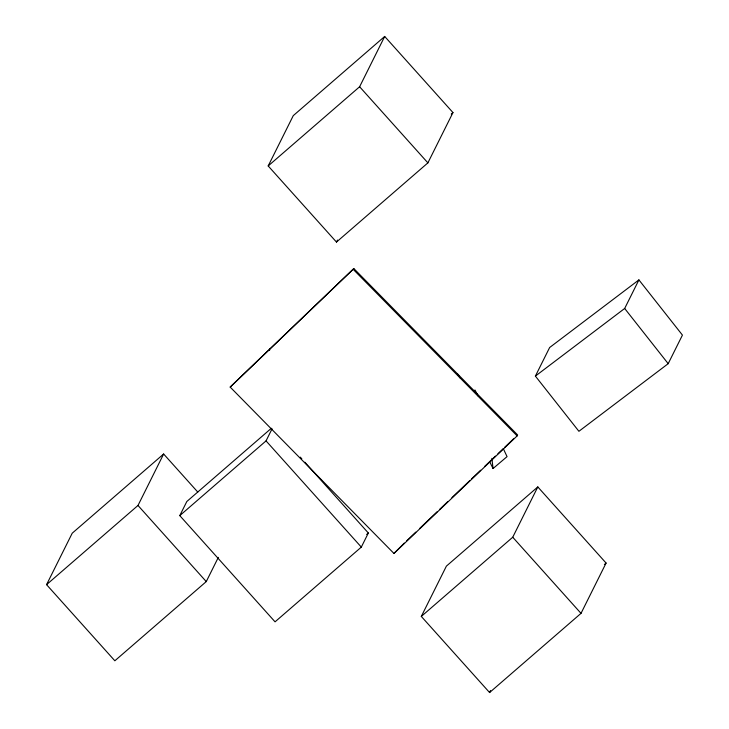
<?xml version="1.0" encoding="UTF-8"?>
<svg xmlns="http://www.w3.org/2000/svg" width="729" height="729" viewBox="0 0 729 729"><rect width="100%" height="100%" fill="white"/><g stroke="black" fill="none" stroke-linecap="round" stroke-linejoin="round"><path stroke-width="1.09" d="M474.734 392.202L474.944 389.988L478.133 395.929M218.335 557.366L206.261 581.587L114.845 660.784L46.565 584.658L72.226 533.2L163.642 454.003L197.787 492.066M268.19 165.948L293.268 115.647L384.693 36.45L452.973 112.576L427.887 162.877L336.47 242.074L268.19 165.948L359.616 86.751L384.693 36.45M46.565 584.658L137.991 505.461L163.642 454.003M230.182 387.081L353.838 268.573L517.617 434.949L517.143 435.896L393.952 553.448L230.182 387.081L353.838 268.573M304.831 462.195L368.345 533.008L361.32 547.105L275.052 621.837L179.781 515.622L186.815 501.516L271.37 428.269M336.47 242.074L337.472 240.06M179.781 515.622L266.049 440.89L272.072 428.798M393.952 553.448L404.285 543.096M535.387 376.1L549.639 347.523L638.914 279.9L682.435 335.103L668.192 363.68L578.908 431.295L535.387 376.1L624.671 308.476L638.914 279.9M421.307 616.424L446.394 566.123L537.811 486.926L606.091 563.052L581.013 613.353L489.587 692.55L421.307 616.424L512.733 537.227L537.811 486.926M489.587 692.55L490.59 690.536M406.746 540.745L415.785 532.124M419.886 528.206L437.136 511.749M439.596 509.398L447.825 501.543M451.944 497.615L469.986 480.402M471.627 478.835L480.657 470.214M484.767 466.296L495.438 456.108M497.907 453.757L502.837 449.055M504.477 447.488L513.508 438.867M451.26 114.052L452.973 112.576M366.641 534.485L368.345 533.008M604.387 564.528L606.091 563.052M489.542 461.493L493.059 468.519L507.056 456.627L503.265 448.563M353.365 269.52L517.143 435.896M359.616 86.751L427.887 162.877M512.733 537.227L581.013 613.353M300.302 457.138L301.815 458.823M266.049 440.89L361.32 547.105M137.991 505.461L206.261 581.587M624.671 308.476L668.192 363.68M457.63 374.004L459.935 377.877M491.884 458.368L493.059 468.519M269.548 349.009L269.612 350.339"/></g></svg>
